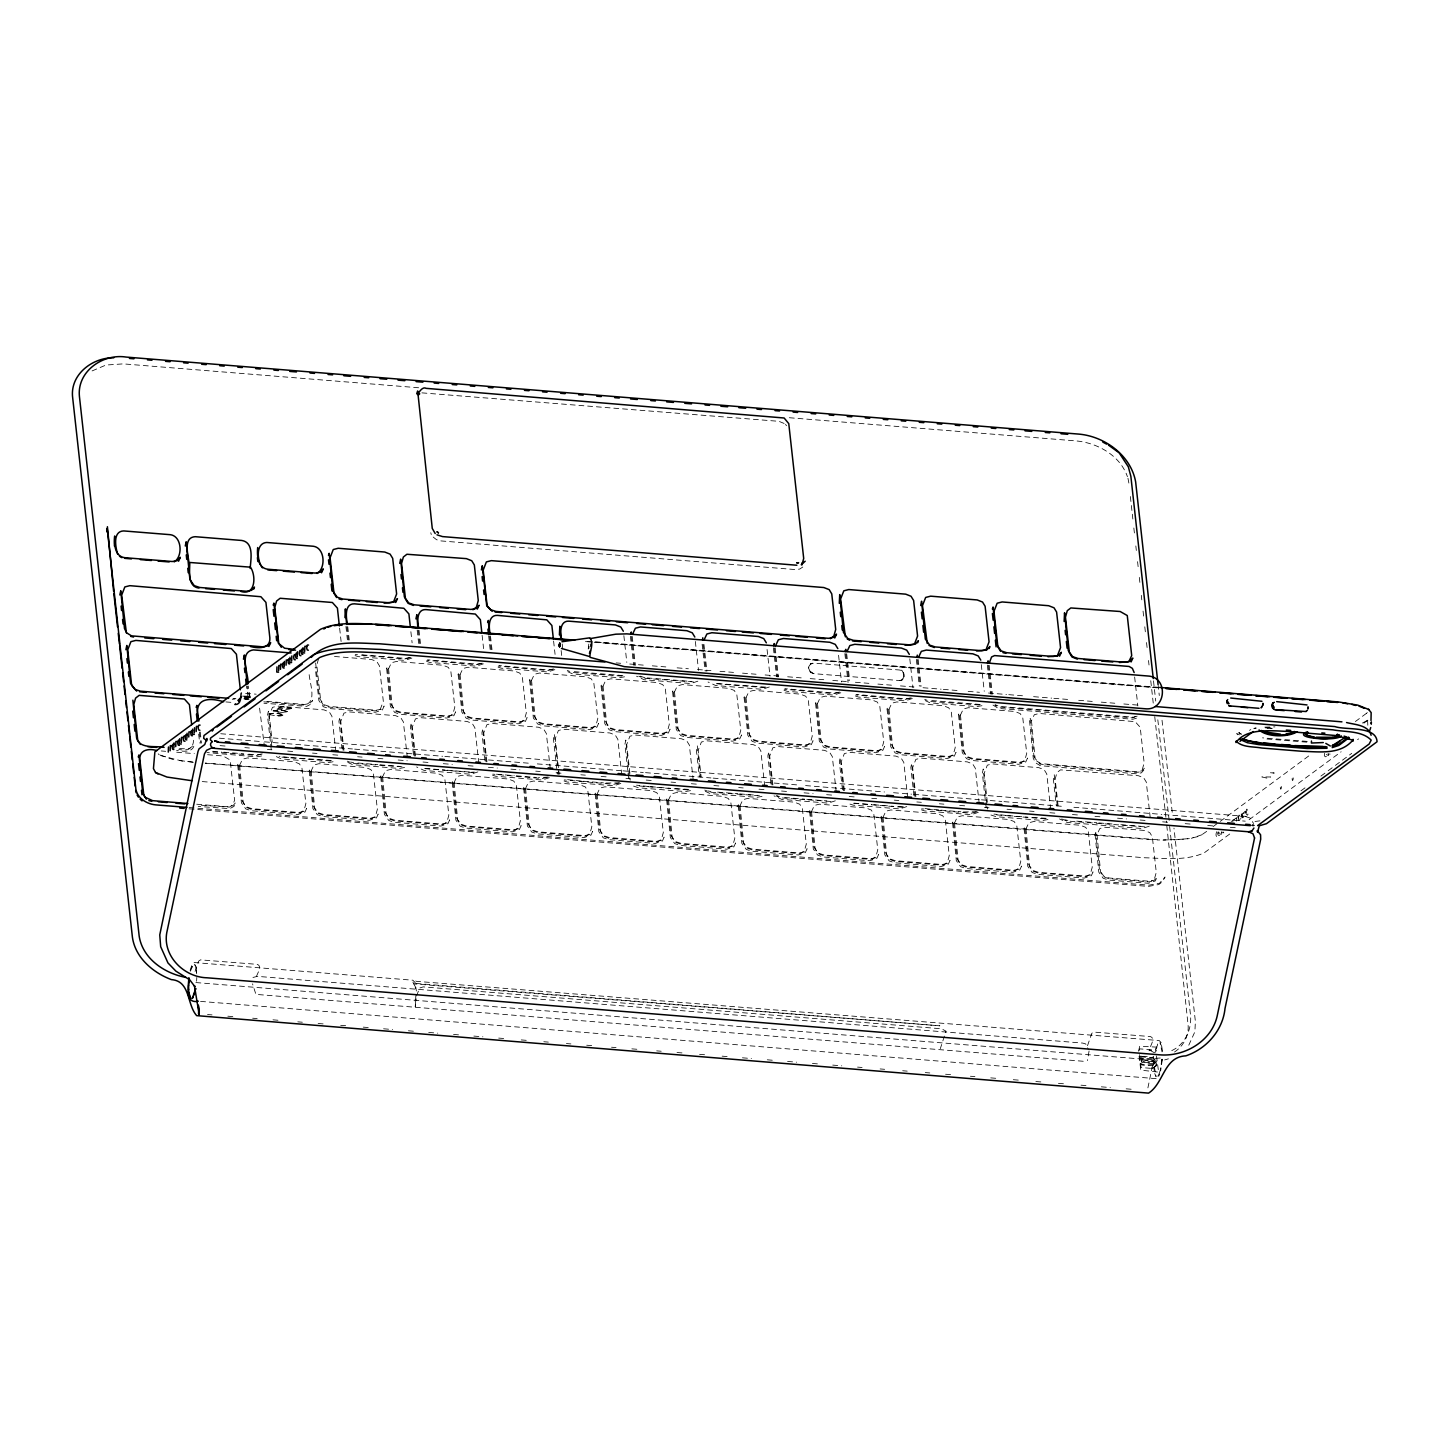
<?xml version="1.0" encoding="UTF-8"?>
<svg xmlns="http://www.w3.org/2000/svg" width="1450" height="1450" viewBox="0 0 1450 1450"><rect width="100%" height="100%" fill="white"/><g stroke="black" fill="none" stroke-linecap="round" stroke-linejoin="round"><path stroke-width="0.75" stroke-dasharray="5 3.75" d="M1138.558 1051.196L1139.718 1046.193L1157.426 1047.172L1156.284 1051.069M268.685 714.143L275.572 712.874L283.765 714.741L275.572 713.164L268.848 713.998M273.053 710.989L279.886 709.684L288.079 711.569L279.886 709.974L273.162 710.808M287.39 711.551L281.119 712.711L273.669 710.971L281.137 712.403L287.245 711.66M291.722 708.361L284.2 706.494L277.294 708.071L281.916 706.821L290.616 707.528M1270.436 772.741L1274.224 773.049L1270.472 772.56M196.62 981.215L196.801 977.445M415.842 995.461L415.244 1006.898L416.222 998.923M1154.037 1063.793L1154.472 1056.234M588.211 649.038L588.954 642.694M588.918 648.531L589.099 646.301M1089.077 1050.996L1087.391 1060.602M810.314 672.166L808.502 667.888L810.623 663.919L808.701 666.764L808.882 670.299L813.468 673.634L898.819 680.485C905.579 681.21 905.724 670.099 899.145 669.972L813.867 663.139L810.55 663.973L813.921 663.103M899.942 680.412C904.8 682.551 904.438 668.776 900.341 670.208M1161.903 1059.261L1160.308 1069.973M1162.356 1059.243L1160.634 1070.843M1161.994 1059.243L1160.997 1066.656M1217.891 832.01C1216.55 836.433 1221.371 836.831 1219.722 832.173M1236.342 821.153C1238.372 817.383 1233.968 817.021 1234.53 821.008C1236.433 818.906 1232.391 818.688 1232.79 821.026M1324.521 753.329C1323.179 757.752 1328.001 758.132 1326.351 753.474M415.171 999.757L415.624 1006.191M193.394 740.261C193.919 748.744 185.636 751.68 178.64 749.197M904.002 676.878L903.731 673.308M1367.821 725.236L1367.549 719.544M1155.106 1052.537L1156.647 1046.266M1238.336 818.416C1239.569 814.374 1234.784 818.108 1236.415 820.863M1245.786 812.924C1246.71 808.139 1241.689 814.103 1244.354 816.259M190.113 970.376L192.016 964.866L194.336 962.546L412.869 980.218L415.026 982.411L416.386 991.002M190.439 971.246L193.104 964.83L191.164 968.491M1155.704 1049.293L1158.496 1042.713L1157.444 1044.217M1160.417 1069.864L1158.677 1074.903M195.079 971.428L198.614 961.151L200.481 959.864L257.339 964.359C263.139 966.443 255.852 975.197 255.925 978.623M318.583 658.644L316.771 665.151L320.704 700.749L323.296 704.972L328.642 707.074L375.188 710.844L380.154 709.576L383.326 701.365L379.392 665.786L376.801 661.544L371.454 659.46L331.561 656.234M1087.518 1045.704L1091.777 1033.361L1093.626 1032.074L1150.484 1036.569C1156.284 1038.653 1148.998 1047.408 1149.071 1050.851M1139.156 1050.416L1139.682 1048.857L1151.427 1049.818L1154.689 1052.428M1141.041 1055.981L1141.005 1058.192L1153.982 1059.896L1152.967 1061.781L1141.041 1060.747L1141.766 1058.391L1140.643 1059.207L1154.128 1061.219L1153.113 1063.086L1141.44 1062.143L1141.204 1060.041M1153.548 1060.113C1157.734 1057.775 1139.791 1053.896 1141.059 1058.717M1141.766 1062.56L1141.73 1064.789L1153.402 1065.732L1154.418 1063.847L1142.219 1062.342M1140.606 1056.796L1152.533 1057.811L1153.529 1055.944M1153.113 1058.917L1153.656 1056.996M1156.303 1064.808L1155.433 1056.905M416.621 995.86L419.539 988.048L423.255 986.888L941.576 1028.793L946.016 1031.186L940.325 1048.622M282.913 715.14L282.061 715.484C279.433 717.696 263.918 712.766 272.564 715.539M1158.731 1076.335L1159.728 1073.979M811.184 672.909L810.296 672.166L813.486 673.561M1216.604 831.72C1214.321 837.973 1219.124 838.354 1218.435 831.883M1231.195 821.316L1233.334 820.881M1158.55 1075.048L1157.771 1076.226M1188.783 1045.196L1194.891 1031.766L1195.38 1021.416L1173.974 828.131M1367.296 712.53L1366.281 713.581M1155.541 1066.366L1156.031 1065.587L1152.967 1067.943M802.811 567.004L799.748 569.053L795.416 569.578L441.036 540.923L436.504 539.69L432.263 536.301M1153.493 1064.372C1158.296 1053.117 1121.412 1067.943 1153.257 1064.409L1154.418 1063.847L1153.257 1064.409M902.897 678.89L901.066 680.177M1135.676 716.463L1132.686 717.841L998.162 706.966L994.917 705.081M411.891 658.064L404.858 660.403L358.295 656.651L352.767 654.82M483.376 663.846L476.343 666.184L429.78 662.414L424.252 660.602M554.861 669.628L547.828 671.966L501.265 668.196L495.737 666.384M477.866 771.908L470.833 774.246L424.27 770.476L416.603 766.941M549.351 777.671L542.318 780.028L495.755 776.257L490.227 774.445M697.831 681.192L690.816 683.53L644.235 679.76L636.568 676.226M620.836 783.453L613.821 785.791L567.24 782.039L561.712 780.209M769.316 686.974L762.301 689.312L715.738 685.542L708.053 682.007M840.801 692.756L833.786 695.094L787.223 691.324L781.695 689.511M912.304 698.519L905.271 700.876L858.708 697.106L853.18 695.293M835.309 800.799L828.276 803.137L781.713 799.367L774.028 795.851M906.794 806.581L899.761 808.919L853.198 805.149L847.67 803.336M978.279 812.362L971.246 814.701L924.683 810.931L919.155 809.118M1149.252 826.192L1142.238 828.53L1067.182 822.458L1059.497 818.924M1174.5 1052.029C1183.581 1046.084 1189.381 1035.173 1188.003 1024.244L1166.67 824.47M1156.266 1061.454L1152.098 1066.239L1152.659 1064.898L1147.439 1090.092M810.604 664.028L811.547 663.429M1206.654 831.394L1200.038 835.979M1213.161 826.572L1218.652 822.44M1220.229 821.371L1310.963 754.308M1355.369 721.538L1366.462 713.346M1362.42 723.043L1369.018 719.472M1363.87 723.169L1368.818 719.526M1229.709 834.022L1204.189 852.854C1185.756 861.064 1164.368 858.291 1144.721 857.766L201.749 781.532M1249.121 819.703L1341.141 751.771M1357.599 739.627L1358.614 738.884M1300.958 790.812L1306.396 786.806M1320.914 776.094L1326.351 772.071M1328.164 770.729L1333.601 766.706M1335.414 765.382L1351.744 753.329M252.953 977.463L257.357 976.357L1082.787 1043.094L1085.76 1043.982L1088.37 1049.456M92.075 370.928L105.995 365.038L123.268 363.877L419.032 387.803M1171.763 1050.598C1184.904 1044.634 1191.719 1029.645 1190.577 1015.725L1169.425 824.669M1249.501 730.329L1250.806 729.586M1201.959 834.747L1191.411 838.317M1137.162 716.155L1133.556 717.224L999.014 706.349L995.189 704.664M1136.456 718.185L1132.849 719.272L998.325 708.397L992.96 705.044M1142.056 1061.019L1141.349 1061.364M409.661 657.702L404.695 658.971L355.25 654.53M261.181 754.199L256.215 755.468L211.881 751.879M481.146 663.484L476.18 664.752L426.735 660.312M552.631 669.266L547.665 670.534L498.238 666.094M547.121 777.327L542.155 778.577L492.728 774.137M618.624 783.109L613.64 784.359L564.213 779.919M838.589 692.393L833.623 693.662L784.178 689.203M910.074 698.175L905.108 699.426L855.663 694.985M976.049 812L971.083 813.269L921.656 808.828M291.559 708.47C255.381 707.654 292.066 711.624 291.849 707.636M1254.123 728.408L1255.464 727.9M1253.942 728.679L1255.283 728.172M811.583 663.484L812.671 663.194M410.785 657.412L405.565 658.373L359.002 654.603M482.27 663.194L477.05 664.154L427.569 659.786M262.305 753.909L257.085 754.852L245.993 753.964M261.598 755.957L256.378 756.9L206.897 752.532M553.755 668.976L548.535 669.936L499.054 665.568M333.083 761.739L327.863 762.682L281.3 758.912L273.615 755.377M624.551 676.806L619.313 677.748L572.75 673.978L565.083 670.462M404.568 767.503L399.348 768.464L352.785 764.694L345.118 761.159M548.245 777.037L538.584 777.617M839.713 692.103L834.493 693.046L785.012 688.678M619.748 782.819L605.647 783.036M911.198 697.885L905.978 698.827L856.497 694.459M690.526 790.631L685.306 791.573L638.743 787.821L633.197 785.991M981.976 705.697L976.756 706.639L930.193 702.888L922.526 699.353M762.011 796.412L756.791 797.355L710.228 793.603L702.543 790.069M977.173 811.71L963.09 811.946M1047.969 819.54L1042.731 820.482L996.168 816.713L990.64 814.9M1164.64 1059.932L1168.41 1058.826M1197.881 836.614L1187.532 838.897M1259.959 820.845L1253.869 821.606M1254.196 728.498L1256.407 728.063M282.079 715.194L274.612 715.484M421.914 392.859L778.994 421.334L784.921 423.799M1160.254 1058.011L1143.18 1059.152L192.705 982.303M1265.379 727.882L1273.336 727.374M1267.064 728.589L1272.085 728.19M1187.659 838.68L1173.612 839.985M232.218 699.281L234.991 699.045M621.941 676.099L572.605 672.546L567.258 670.444M693.426 681.881L644.09 678.328L638.743 676.226M764.911 687.644L712.693 683.421M979.384 704.99L930.048 701.456L924.701 699.353M330.491 761.033L278.255 756.809M401.976 766.796L352.64 763.262L347.293 761.159M473.461 772.578L421.243 768.355M687.916 789.924L635.698 785.701M759.401 795.706L710.065 792.171L704.736 790.069M830.904 801.487L781.568 797.935M902.389 807.269L850.153 803.046M1045.359 818.833L993.141 814.61M1144.848 826.862L1067.019 821.026L1061.672 818.924M242.531 696.127L250.179 696.163M1183.345 839.151L1162.973 840.112M1264.799 727.139L1274.985 726.885M1270.273 728.571L1272.067 728.498M622.866 675.573L570.539 671.35M233.069 698.664L235.915 698.537M765.836 687.137L716.427 683.512M980.291 704.482L927.982 700.241M331.397 760.507L290.87 757.589M471.54 772.197L474.386 772.071M688.841 789.398L672.691 788.456M903.296 806.744L896.028 806.526M1046.284 818.308L1030.134 817.365M1168.446 839.876L1157.408 839.985M1157.426 839.768L205.229 763.044M1307.284 741.403L1262.515 737.851M1306.812 742.164L1265.904 738.92M1151.735 839.731L205.266 763.262M789.308 417.727L1076.045 440.909C1097.541 442.848 1120.089 455.445 1127.429 476.688M595.08 641.77L1157.481 687.246M587.685 641.553L1159.112 687.753M585.456 641.589L1159.148 687.989M616.196 662.922L620.709 663.284M629.717 664.009L643.256 665.115M652.283 665.84L665.822 666.928M677.114 667.852L688.388 668.758M697.414 669.483L710.953 670.589M719.979 671.314L733.519 672.401M742.545 673.144L756.066 674.232M765.092 674.957L778.632 676.062M787.658 676.787L801.197 677.875M810.224 678.618L823.763 679.706M832.789 680.431L846.329 681.536M855.355 682.261L868.894 683.349M877.903 684.092L891.442 685.179M900.468 685.904L914.007 687.01M923.034 687.735L941.086 689.185M943.334 689.366L959.139 690.653M968.165 691.378L979.439 692.303M988.465 693.028L1006.518 694.478M1008.765 694.659L1024.57 695.946M1033.596 696.671L1051.649 698.139M1053.896 698.32L1069.683 699.589M1078.709 700.314L1092.249 701.419M1101.275 702.144L1114.814 703.232M1123.841 703.975L1137.38 705.062M647.171 677.911L691.505 681.482M1328.635 754.054L1330.158 754.091M245.63 693.336L256.197 694.188M244.434 696.326L250.27 696.798M244.035 696.634L249.871 697.106M245.576 697.088L249.472 697.396M245.177 697.377L251.013 697.849M244.76 697.668L248.657 697.994M244.361 697.976L248.258 698.284M243.962 698.266L247.859 698.592M245.104 699.027L249.001 699.335M244.089 699.045L247.986 699.371M266.873 701.401L304.572 704.446L309.792 703.504L312.674 700.241L310.88 704.156L306.693 706.349L263.954 703.268M263.791 701.836L303.702 705.062C319.091 703.051 307.944 679.959 309.14 671.114M225.892 701.927L232.544 702.471M220.726 733.736L1246.166 816.404C1245.858 797.518 1250.607 822.549 1245.695 812.761M219.403 738.195L262.233 741.657M264.498 741.838L284.78 743.487M287.046 743.669L352.423 748.961M354.67 749.143L442.612 756.248M444.86 756.429L528.289 763.171M537.298 763.896L553.084 765.183M555.332 765.364L620.727 770.657M622.974 770.838L643.274 772.469M645.522 772.651L710.917 777.943M713.164 778.124L796.594 784.867M805.602 785.592L884.518 791.972M893.526 792.715L911.579 794.165M913.826 794.346L979.203 799.639M981.469 799.82L1001.751 801.451M1004.016 801.632L1064.88 806.562M1073.906 807.287L1161.831 814.393M1164.096 814.592L1245.26 821.153M220.056 745.626L226.816 746.17M244.851 747.62L249.364 748.001M267.398 749.451L271.911 749.813M287.698 751.1L294.459 751.644M312.511 753.094L317.006 753.456M332.793 754.743L339.572 755.287M357.606 756.737L362.119 757.118M377.906 758.386L384.667 758.93M398.188 760.018L407.214 760.761M423.001 762.029L429.762 762.573M443.283 763.679L452.309 764.404M468.096 765.673L474.857 766.216M488.396 767.322L497.404 768.047M510.944 769.134L519.952 769.877M535.739 771.146L540.252 771.509M556.039 772.796L562.799 773.339M580.852 774.789L585.347 775.152M601.134 776.439L607.894 776.982M625.947 778.433L630.46 778.813M646.229 780.082L653.007 780.626M671.042 782.094L675.555 782.456M691.342 783.725L698.103 784.269M713.889 785.556L720.65 786.099M738.684 787.549L743.197 787.93M758.984 789.199L765.745 789.743M781.532 791.029L788.293 791.573M804.079 792.842L813.106 793.567M826.627 794.673L833.406 795.216M849.174 796.485L855.953 797.047M871.74 798.316L878.501 798.859M894.287 800.146L898.783 800.509M916.835 801.959L921.348 802.321M939.382 803.789L943.896 804.152M959.683 805.421L966.443 805.964M984.477 807.433L988.991 807.795M1007.025 809.245L1011.538 809.626M1029.572 811.076L1034.086 811.438M1049.872 812.725L1056.633 813.269M1072.42 814.537L1079.181 815.081M1094.967 816.368L1101.728 816.912M1117.515 818.181L1126.541 818.924M1140.062 820.011L1146.841 820.555M1162.628 821.842L1169.389 822.386L1157.481 716.789M1185.176 823.654L1191.936 824.198M1207.723 825.485L1214.484 826.029M1230.271 827.298L1237.031 827.859M179.51 748.581L188.953 748.979L194.209 744.919C192.759 753.184 182.464 751.227 176.61 750.447M212.733 751.281L221.596 751.988M223.808 752.169L243.781 753.783M288.659 757.408L279.089 756.284M357.914 763.008L377.87 764.621M380.099 764.803L400.055 766.416M424.977 768.428L444.933 770.041M447.144 770.222L469.329 772.016M496.462 774.209L514.206 775.641M516.418 775.822L536.373 777.436M581.251 781.079L565.029 779.393M583.48 781.242L603.436 782.855M648.313 786.498L636.514 785.175M650.524 786.679L670.48 788.293M717.587 792.099L737.543 793.712M739.754 793.893L757.498 795.325M784.631 797.518L804.587 799.131M806.798 799.312L826.754 800.926M853.905 803.119L871.631 804.551M873.861 804.732L893.816 806.345M938.694 809.97L922.472 808.303M940.905 810.151L960.861 811.764M1005.738 815.389L993.957 814.084M1007.967 815.571L1027.923 817.184M1076.697 821.135L1096.581 822.73M1098.792 822.911L1112.023 823.981M1120.868 824.706L1140.733 826.301M161.24 750.955L165.644 751.317M176.683 752.206L194.354 753.638M207.586 754.707L223.046 755.957L230.151 759.999L234.592 800.056L233.106 804.369L229.553 807.106L198.07 805.022M196.729 804.224L227.632 806.726L232.852 805.783L235.734 802.521L233.958 806.418L229.771 808.629L198.233 806.454M189.153 807.559L1148.962 885.171L1159.474 883.268L1165.039 877.033L1162.338 881.781L1158.786 884.536L1148.418 886.403L188.627 808.792M1149.542 1050.036L1155.215 1053.262M1149.56 1050.235L1151.227 1050.362M1156.031 1063.811L1156.375 1065.714L1152.786 1068.487L1141.059 1067.544L1139.392 1052.555M258.426 994.573L1084.437 1061.364M1153.149 1068.215L1151.318 1068.07M200.553 1001.388L1156.393 1078.673M207.531 1014.547L212.044 1014.909M227.831 1016.196L234.61 1016.74M252.663 1018.208L257.176 1018.571M272.981 1019.839L279.759 1020.383M297.812 1021.851L302.325 1022.214M318.13 1023.501L324.891 1024.044M340.696 1025.313L347.456 1025.857M363.261 1027.144L370.04 1027.688M383.579 1028.793L392.606 1029.518M408.411 1030.787L415.171 1031.349M428.711 1032.436L437.755 1033.161M453.542 1034.448L460.321 1034.992M473.86 1036.079L482.886 1036.822M498.691 1038.091L505.452 1038.635M521.257 1039.922L528.036 1040.466M543.822 1041.734L548.336 1042.115M566.406 1043.565L570.919 1043.928M586.706 1045.214L593.485 1045.758M611.537 1047.226L616.051 1047.589M631.856 1048.857L638.634 1049.401M656.687 1050.869L661.2 1051.232M677.005 1052.519L683.766 1053.062M699.571 1054.331L706.331 1054.875M722.136 1056.162L728.915 1056.706M742.454 1057.811L751.481 1058.536M767.286 1059.805L774.046 1060.367M787.586 1061.454L796.63 1062.179M812.417 1063.466L819.196 1064.01M832.735 1065.098L841.761 1065.841M857.566 1067.109L862.079 1067.472M880.132 1068.94L884.645 1069.303M902.697 1070.753L907.211 1071.133M925.281 1072.583L929.794 1072.946M945.581 1074.232L952.36 1074.776M970.412 1076.244L974.926 1076.607M990.731 1077.876L997.509 1078.419M1013.296 1079.706L1020.075 1080.25M1035.88 1081.537L1042.641 1082.081M1058.446 1083.349L1065.206 1083.893M1081.011 1085.18L1087.79 1085.724M1101.329 1086.829L1110.356 1087.554M1126.161 1088.823L1132.921 1089.385M187.63 761.558L193.303 762.084M193.339 762.301L177.625 760.217M182.501 761.159L160.805 755.649M1245.804 816.622L1250.208 818.108L1253.598 823.564M644.942 677.73L639.414 675.899M1064.952 819.812L1067.871 820.41M708.017 790.957L710.917 791.555M350.574 762.048L353.492 762.646M173.384 759.655L159.101 754.616M1239.877 733.41L1241.454 734.099M1239.514 734.86L1236.596 733.374L1238.771 736.509M776.874 795.524L779.502 796.739M776.221 795.851L778.668 797.264M159.282 754.87L158.195 753.819M1240.094 733.555L1239.406 732.866L1239.949 733.646M785.537 424.397L786.534 425.738M250.324 697.16L248.095 692.792L247.352 686.104M195.514 965.809L194.681 964.504L196.113 967.766M255.581 993.341L252.536 983.843M259.586 708.126L264.353 746.007M250.034 697.251L248.24 686.067M431.266 534.579L430.777 532.73M986.979 806.78L987.686 809.082M629.536 777.871L630.243 780.173M558.757 774.391L554.317 734.262L553.411 738.539L557.344 774.137M248.113 697.124L246.409 685.923M1161.486 1045.939L1160.054 1042.713L1162.048 1051.884M1154.726 1073.58L1156.067 1076.716L1153.928 1063.774M1326.279 754.544L1328.581 755.577L1328.073 753.456M1223.347 832.01L1223.836 832.898L1221.534 831.865M1127.955 478.246L1128.879 483.067M196.004 967.639L196.783 973.838M1158.043 684.291L1159.293 695.529M1162.03 720.251L1172.488 814.646M1153.493 680.811L1155.741 701.057M1130.366 496.552L1131.109 503.277M1131.363 505.524L1132.849 519.009M1133.846 527.999L1134.589 534.724M1135.839 545.961L1136.329 550.456M1137.579 561.676L1138.322 568.418M1139.319 577.408L1140.062 584.151M1141.313 595.37L1141.803 599.865M1143.053 611.103L1143.796 617.827M1144.793 626.817L1145.536 633.559M1146.533 642.549L1147.276 649.274M1148.527 660.511L1149.016 665.006M1150.756 680.721L1153.239 703.178M1154.744 716.662L1166.434 822.222M1134.643 677.005L1137.851 705.933M1150.213 817.619L1146.279 782.039L1143.688 777.816L1138.341 775.714L1060.512 769.859L1056.959 772.596L1055.147 779.103L1058.101 805.801M1156.502 1055.963L1158.622 1072.148L1140.787 1070.118L1139.084 1056.307M1057.231 805.838L1054.241 774.681L1053.334 778.958L1056.289 805.656M1050.724 809.571L1046.773 773.992L1044.199 769.769L1038.852 767.666L992.308 763.896L987.323 765.165L984.151 773.376L987.595 804.514M989.172 665.278L992.38 694.188M988.302 665.314L991.492 694.242M987.341 665.115L990.549 694.043M981.287 664.607L984.242 691.306M986.725 804.551L983.245 768.953L982.339 773.213L986.272 808.81M979.239 803.808L975.288 768.21L972.696 763.987L967.368 761.884L920.804 758.114L915.838 759.383L912.666 767.594L915.874 796.503M918.176 659.533L921.131 686.231M917.306 659.569L920.261 686.267M916.346 659.388L919.3 686.086M909.803 658.826L913.011 687.735M914.986 796.539L911.76 763.171L910.836 767.431L914.044 796.358M907.736 798.026L903.803 762.428L901.211 758.205L895.882 756.103L849.319 752.332L844.353 753.601L841.181 761.812L844.371 790.721M846.691 653.751L849.646 680.449M845.803 653.787L848.776 680.485M844.861 653.606L848.069 682.533M838.571 655.273L841.526 681.971M843.501 790.757L840.275 757.389L839.351 761.649L842.559 790.576M836.251 792.244L832.318 756.646L829.726 752.423L824.379 750.321L777.834 746.551L772.868 747.819L769.696 756.03L772.886 784.939M775.206 647.969L778.396 676.896M774.318 648.005L777.526 676.933M773.376 647.824L776.584 676.751M767.068 649.491L770.022 676.189M772.016 784.976L768.79 751.607L767.866 755.867L771.074 784.794M764.766 786.462L760.833 750.864L758.241 746.641L752.894 744.539L706.349 740.787L701.383 742.037L698.193 750.248L701.166 776.946M703.957 644.416L706.911 671.114M703.087 644.452L706.041 671.151M702.126 644.271L705.099 670.969M695.347 641.48L698.537 670.408M700.278 776.982L697.305 745.826L696.381 750.085L699.335 776.801M693.281 780.68L689.348 745.082L686.756 740.859L681.409 738.757L634.864 735.005L629.898 736.256L626.708 744.466L630.17 775.605M632.218 636.423L635.426 665.332M631.348 636.441L634.556 665.369M630.406 636.26L633.596 665.188M623.862 635.698L626.817 662.396M629.282 775.641L625.802 740.044L624.896 744.321L627.85 771.019M628.086 773.231L628.829 779.919M621.796 774.898L617.845 739.319L615.271 735.077L609.924 732.975L563.379 729.223L558.395 730.492L555.223 738.684L559.174 774.282M562.219 643.981L562.944 650.651M561.132 650.506L561.875 657.176M553.592 641.045L555.078 654.385M550.311 769.116L546.36 733.537L543.786 729.296L538.439 727.211L491.894 723.441L486.91 724.71L483.738 732.903L486.946 761.83M490.481 635.97L492.202 651.539M489.611 636.006L491.332 651.594M488.65 635.825L490.372 651.394M482.107 635.263L483.593 648.621M486.076 761.866L482.832 728.48L481.926 732.757L485.116 761.685M478.826 763.334L474.875 727.755L472.283 723.514L466.954 721.429L420.391 717.659L415.425 718.928L412.253 727.121L415.461 756.048M418.996 630.188L420.464 643.546M418.126 630.224L419.594 643.582M417.165 630.043L418.651 643.401M410.876 631.711L412.108 642.839M414.573 756.084L411.347 722.716L410.423 726.976L413.631 755.903M407.323 757.553L403.39 721.973L400.798 717.75L395.469 715.647L348.906 711.877L343.94 713.146L340.768 721.339L343.958 750.266M347.746 626.636L349.233 639.994M346.876 626.672L348.362 640.03M345.934 626.491L347.402 639.849M339.626 628.158L341.112 641.498M343.088 750.303L339.862 716.934L338.938 721.194L341.892 747.892M335.838 751.771L331.905 716.191L329.313 711.968L323.966 709.866L277.421 706.096L272.455 707.364L269.283 715.557L272.237 742.255M315.647 662.958L319.58 698.556L323.948 704.646L329.494 706.458L376.058 710.228L381.278 709.286L384.159 706.023L382.383 709.938L375.351 712.276L328.788 708.506L323.259 706.694L318.891 700.604L315.194 667.236M271.857 746.75L268.377 711.153L267.452 715.412L270.407 742.11M270.661 744.339L271.404 751.009M200.245 732.033L201.477 743.143M199.375 732.069L200.608 743.197M198.668 734.099L199.665 743.016M1162.519 1051.25L1161.142 1042.568L1159.148 1040.556L416.476 981.342C411.782 978.369 411.728 984.931 416.458 984.079L939.854 1025.821L413.214 983.227L415.208 986.435L415.824 992.09M1153.946 1067.381L1154.182 1070.716M196.457 970.412L196.692 973.784M1238.246 818.253C1240.167 826.971 1241.544 806.508 1241.943 817.039C1241.436 824.996 1238.608 806.182 1238.246 821.008M1221.444 832.155C1223.202 835.218 1218.816 834.856 1219.631 832.01M1262.007 776.928L1267.028 778.161L1270.653 776.982L1262.007 776.928M237.709 765.02L241.425 802.847L245.811 808.919L251.339 810.731L297.903 814.501L304.917 812.163L306.693 808.266L303.829 811.511L298.609 812.471L252.028 808.701L246.5 806.889L242.132 800.799L238.398 762.972L237.709 765.02M309.194 770.802L312.91 808.611L317.296 814.701L322.824 816.513L369.388 820.283L376.402 817.945L378.196 814.048L375.314 817.293L370.094 818.253L323.531 814.483L317.985 812.671L313.617 806.581L309.901 768.754L309.194 770.802M386.642 668.559L390.376 706.386L394.744 712.476L400.272 714.288L446.836 718.058L453.868 715.702L455.644 711.805L452.763 715.067L447.542 716.01L400.979 712.24L395.451 710.428L391.065 704.338L387.349 666.511L386.642 668.559M380.679 776.566L384.413 814.393L388.781 820.482L394.309 822.295L440.873 826.065L447.905 823.727L449.681 819.83L446.799 823.074L441.579 824.017L395.016 820.265L389.488 818.434L385.102 812.362L381.386 774.536L380.679 776.566M458.127 674.341L461.861 712.168L466.229 718.239L471.757 720.07L518.321 723.822L525.353 721.484L527.129 717.587L524.248 720.849L519.028 721.792L472.464 718.022L466.936 716.209L462.568 710.119L458.834 672.293L458.127 674.341M452.164 782.347L455.898 820.174L460.266 826.264L465.794 828.077L512.357 831.847L519.39 829.509L521.166 825.612L518.284 828.856L513.064 829.799L466.501 826.047L460.973 824.216L456.605 818.144L452.871 780.317L452.164 782.347M529.612 680.123L533.346 717.949L537.714 724.021L543.243 725.852L589.806 729.604L596.838 727.266L598.614 723.369L595.732 726.613L590.513 727.574L543.949 723.804L538.421 721.991L534.053 715.901L530.319 678.074L529.612 680.123M523.649 788.129L527.383 825.956L531.751 832.046L537.279 833.859L583.842 837.629L590.875 835.291L592.651 831.376L589.769 834.638L584.549 835.581L537.986 831.829L532.458 829.998L528.09 823.926L524.356 786.099L523.649 788.129M601.097 685.904L604.831 723.731L609.199 729.803L614.728 731.634L661.309 735.386L668.323 733.048L670.099 729.151L667.236 732.395L661.998 733.356L615.434 729.586L609.906 727.773L605.538 721.683L601.804 683.856L601.097 685.904M595.134 793.911L598.868 831.738L603.236 837.828L608.764 839.641L655.327 843.411L662.36 841.072L664.136 837.158L661.254 840.42L656.034 841.362L609.471 837.592L603.943 835.78L599.575 829.708L595.841 791.881L595.134 793.911M672.601 691.686L676.316 729.513L680.684 735.585L686.231 737.397L732.794 741.168L739.808 738.829L741.584 734.933L738.721 738.177L733.482 739.138L686.919 735.368L681.391 733.555L677.023 727.465L673.289 689.638L672.601 691.686M666.638 799.693L670.353 837.52L674.721 843.61L680.268 845.423L726.831 849.192L733.845 846.836L735.621 842.939L732.757 846.202L727.519 847.144L680.956 843.374L675.428 841.562L671.06 835.472L667.326 797.663L666.638 799.693M744.086 697.45L747.801 735.277L752.188 741.367L757.716 743.179L804.279 746.949L811.293 744.611L813.088 740.714L810.206 743.959L804.986 744.919L758.404 741.149L752.876 739.337L748.508 733.247L744.774 695.42L744.086 697.45M738.123 805.475L741.838 843.302L746.224 849.374L751.752 851.204L798.316 854.974L805.33 852.618L807.124 848.721L804.243 851.984L799.022 852.926L752.441 849.156L746.913 847.344L742.545 841.254L738.811 803.427L738.123 805.475M815.571 703.232L819.304 741.059L823.673 747.149L829.201 748.961L875.764 752.731L882.796 750.393L884.572 746.496L881.691 749.741L876.471 750.683L829.908 746.931L824.361 745.101L819.993 739.029L816.278 701.202L815.571 703.232M809.607 811.257L813.323 849.084L817.709 855.156L823.237 856.986L869.801 860.738L876.833 858.4L878.609 854.503L875.728 857.766L870.507 858.708L823.944 854.938L818.398 853.126L814.03 847.036L810.314 809.209L809.607 811.257M887.056 709.014L890.789 746.841L895.158 752.931L900.686 754.743L947.249 758.513L954.281 756.175L956.058 752.26L953.176 755.522L947.956 756.465L901.393 752.713L895.864 750.882L891.478 744.811L887.763 706.984L887.056 709.014M881.092 817.039L884.826 854.866L889.194 860.938L894.722 862.768L941.286 866.52L948.318 864.182L950.094 860.285L947.213 863.529L941.993 864.49L895.429 860.72L889.901 858.908L885.515 852.817L881.799 814.991L881.092 817.039M958.541 714.796L962.274 752.623L966.643 758.713L972.171 760.525L1018.734 764.295L1025.766 761.957L1027.543 758.042L1024.661 761.304L1019.441 762.247L972.877 758.495L967.349 756.664L962.981 750.592L959.248 712.766L958.541 714.796M952.577 822.821L956.311 860.647L960.679 866.719L966.208 868.55L1012.771 872.302L1019.803 869.964L1021.579 866.067L1018.697 869.311L1013.477 870.272L966.914 866.502L961.386 864.689L957.018 858.599L953.284 820.772L952.577 822.821M1029.536 720.541L1033.27 758.368L1035.499 762.736L1040.248 765.673L1136.184 773.793L1141.404 772.832L1144.268 769.588L1144.974 767.539L1142.111 770.802L1136.872 771.744L1040.955 763.624L1036.206 760.706L1033.977 756.32L1030.243 718.493L1029.536 720.541M1024.062 828.603L1027.796 866.411L1032.164 872.501L1037.692 874.314L1084.256 878.084L1091.288 875.746L1093.064 871.849L1090.183 875.093L1084.963 876.054L1038.399 872.284L1032.871 870.471L1028.503 864.381L1024.769 826.554L1024.062 828.603M1095.058 834.33L1098.792 872.157L1103.16 878.247L1108.688 880.059L1148.291 883.268L1155.324 880.929L1157.1 877.014L1154.218 880.277L1148.998 881.219L1109.395 878.029L1103.867 876.199L1099.499 870.127L1095.765 832.3L1095.058 834.33M1242.106 814.157C1242.287 824.615 1246.601 808.357 1242.106 814.157M1280.296 787.187C1280.477 793.041 1282.779 783.906 1280.296 787.187M1292.131 778.451C1292.222 784.305 1294.632 775.206 1292.131 778.451M239.631 765.201L243.256 802.974L245.847 807.215L251.176 809.299L297.739 813.069L300.513 812.852L304.065 810.115L305.877 803.608L301.944 768.011L299.353 763.787L294.006 761.685L247.461 757.933L242.494 759.184L239.631 765.201M311.134 770.983L314.741 808.756L317.333 812.997L322.661 815.081L369.224 818.851L372.016 818.634L375.55 815.897L377.362 809.39L373.429 773.793L370.837 769.569L365.491 767.467L318.946 763.697L313.979 764.966L311.134 770.983M388.582 668.758L392.189 706.531L394.781 710.754L400.127 712.856L446.673 716.608L449.464 716.391L452.998 713.654L454.811 707.147L450.877 671.567L448.286 667.326L442.957 665.242L396.394 661.472L391.428 662.741L388.582 668.758M382.619 776.765L386.226 814.537L388.817 818.761L394.164 820.863L440.709 824.633L443.501 824.416L447.035 821.661L448.847 815.172L444.914 779.574L442.322 775.351L436.976 773.249L390.431 769.479L385.464 770.748L382.619 776.765M460.067 674.54L463.674 712.312L466.266 716.536L471.612 718.638L518.158 722.39L520.949 722.173L524.483 719.436L526.314 712.929L522.362 677.349L519.771 673.108L514.442 671.006L467.879 667.254L462.913 668.522L460.067 674.54M454.104 782.547L457.711 820.319L460.303 824.543L465.649 826.645L512.194 830.415L514.986 830.197L518.52 827.442L520.332 820.936L516.399 785.356L513.808 781.133L508.479 779.031L461.916 775.261L456.949 776.529L454.104 782.547M531.552 680.304L535.159 718.094L537.751 722.317L543.097 724.42L589.643 728.172L592.434 727.954L595.986 725.217L597.799 718.711L593.847 683.113L591.274 678.89L585.927 676.787L539.364 673.036L534.397 674.286L531.552 680.304M525.589 788.329L529.196 826.101L531.787 830.324L537.134 832.427L583.679 836.197L586.471 835.961L590.023 833.224L591.836 826.717L587.884 791.138L585.293 786.915L579.964 784.812L533.401 781.043L528.434 782.311L525.589 788.329M603.037 686.086L606.662 723.858L609.236 728.099L614.582 730.202L661.127 733.954L663.919 733.736L667.471 730.999L669.284 724.493L665.332 688.895L662.759 684.672L657.412 682.569L610.867 678.817L605.882 680.068L603.037 686.086M597.074 794.111L600.699 831.883L603.272 836.106L608.619 838.209L655.164 841.979L657.956 841.743L661.508 839.006L663.321 832.499L659.369 796.92L656.796 792.697L651.449 790.594L604.904 786.824L599.919 788.093L597.074 794.111M674.522 691.868L678.147 729.64L680.721 733.881L686.067 735.966L732.631 739.736L735.404 739.518L738.956 736.781L740.769 730.274L736.836 694.677L734.244 690.454L728.897 688.351L682.352 684.581L677.386 685.85L674.522 691.868M668.559 799.893L672.184 837.665L674.757 841.888L680.104 843.991L726.649 847.761L729.441 847.525L732.993 844.788L734.806 838.281L730.873 802.702L728.281 798.461L722.934 796.376L676.389 792.606L671.423 793.875L668.559 799.893M746.025 697.649L749.632 735.422L752.224 739.663L757.553 741.748L804.116 745.518L806.889 745.3L810.441 742.563L812.254 736.056L808.321 700.459L805.729 696.236L800.382 694.133L753.837 690.363L748.871 691.632L746.025 697.649M740.044 805.674L743.669 843.447L746.261 847.67L751.589 849.772L798.153 853.524L800.926 853.307L804.478 850.57L806.291 844.063L802.357 808.484L799.766 804.243L794.419 802.158L747.874 798.388L742.908 799.657L740.044 805.674M817.51 703.431L821.117 741.204L823.709 745.427L829.056 747.529L875.601 751.299L878.392 751.082L881.926 748.327L883.739 741.838L879.806 706.241L877.214 702.018L871.867 699.915L825.322 696.145L820.356 697.414L817.51 703.431M811.547 811.456L815.154 849.229L817.746 853.452L823.074 855.554L869.638 859.306L872.429 859.089L875.963 856.352L877.776 849.845L873.842 814.266L871.251 810.024L865.904 807.922L819.359 804.17L814.393 805.439L811.547 811.456M888.995 709.213L892.602 746.986L895.194 751.209L900.541 753.311L947.086 757.081L949.877 756.864L953.411 754.109L955.224 747.602L951.291 712.022L948.699 707.799L943.37 705.697L896.807 701.927L891.841 703.196L888.995 709.213M883.032 817.22L886.639 854.993L889.231 859.234L894.577 861.336L941.123 865.088L943.914 864.871L947.448 862.134L949.261 855.627L945.327 820.029L942.736 815.806L937.389 813.704L890.844 809.952L885.877 811.202L883.032 817.22M960.48 714.995L964.087 752.768L966.679 756.991L972.026 759.093L1018.571 762.863L1021.362 762.627L1024.896 759.891L1026.727 753.384L1022.776 717.804L1020.184 713.581L1014.855 711.479L968.292 707.709L963.326 708.978L960.48 714.995M954.517 823.002L958.124 860.774L960.716 865.016L966.062 867.1L1012.607 870.87L1015.399 870.653L1018.933 867.916L1020.764 861.409L1016.812 825.811L1014.221 821.588L1008.892 819.486L962.329 815.734L957.363 816.984L954.517 823.002M1031.476 720.741L1035.101 758.513L1040.139 764.15L1136.003 772.361L1138.794 772.125L1142.346 769.388L1144.159 762.881L1140.207 727.302L1135.169 721.647L1039.306 713.454L1034.321 714.723L1031.476 720.741M1026.002 828.784L1029.609 866.556L1032.201 870.798L1037.548 872.882L1084.092 876.652L1086.884 876.434L1090.436 873.697L1092.249 867.191L1088.298 831.593L1085.724 827.37L1080.377 825.268L1033.814 821.498L1028.848 822.766L1026.002 828.784M1096.997 834.529L1100.622 872.302L1103.196 876.525L1108.543 878.627L1148.128 881.836L1150.919 881.6L1154.454 878.863L1156.284 872.356L1152.333 836.777L1149.741 832.554L1144.412 830.451L1104.827 827.243L1099.843 828.512L1096.997 834.529M1241.2 734.226L1238.717 732.703L1241.2 734.226"/><path stroke-width="1.5" d="M559.338 643.981L559.555 646.772L559.845 643.075L559.482 646.809L559.7 643.075M590.911 646.229L590.893 644.126M988.048 663.085L988.121 660.838L987.432 662.886M107.173 528.253L135.865 788.981C137.351 798.316 146.939 804.097 155.766 804.877L186.923 807.378M238.072 700.35L241.28 697.069M238.434 700.35L238.67 701.293M1261.482 730.438C1265.85 735.603 1291.171 736.781 1294.27 731.398M1297.387 731.652C1288.18 737.561 1266.992 737.271 1259.053 729.93M1338.676 735.114C1330.321 740.298 1313.501 739.5 1305.326 733.99M1311.471 741.022L1311.398 743.034L1323.288 742.545M1370.993 720.559L1371.156 712.603L1368.51 709.249M188.663 985.728L189.116 978.243L188.844 981.958M1228.857 705.751L1230.561 706.295L1228.947 705.588M119.843 594.971L120.767 590.712L124.483 628.539L126.712 632.907L131.479 635.843L262.577 646.809L267.815 645.866L270.679 642.604L268.903 646.501M125.896 649.727L126.821 645.449L130.554 683.276L134.922 689.366L140.451 691.179L228.665 698.32M132.874 700.187L136.608 738.014C139.871 749.523 155.585 745.463 164.104 747.348M185.274 546.016L186.18 541.756L189.914 579.583L194.282 585.673L199.81 587.486L246.373 591.256L251.611 590.295L254.475 587.051L253.786 589.081M188.79 977.898C188.754 985.746 184.241 1004.179 198.306 1001.207M243.455 659.224L244.361 654.965L247.116 683.893M257.683 547.538C256.886 555.857 257.737 568.763 268.649 569.306L315.212 573.076L320.45 572.134L323.314 568.871L321.538 572.786M399.729 563.361L400.653 559.102L404.369 596.929L408.755 603.001L414.283 604.831L470.996 609.417L476.216 608.456L479.08 605.212L477.304 609.109M415.933 618.914L416.857 614.655L417.872 628.013M481.364 569.959L482.288 565.699L486.729 605.828L490.372 609.598L495.918 611.429L828.421 638.308L833.641 637.366L836.523 634.103L834.747 638M631.094 634.23L631.312 632.001L630.623 634.031M702.597 639.994L702.797 637.783M774.082 645.776L774.3 643.564L773.593 645.594M845.567 651.558L845.785 649.328L845.078 651.376M920.678 605.484L921.584 601.224L925.317 639.051L929.686 645.123L935.214 646.936L981.777 650.706L986.997 649.763L989.879 646.501L989.172 648.549M917.053 657.339L917.27 655.11M1272.176 704.791C1270.363 709.829 1274.786 699.571 1272.321 703.921M1253.924 828.041L1251.984 830.941L1248.359 831.774M1227.244 700.278L1227.733 699.571M1262.388 705.751L1261.119 707.89L1262.08 706.513M1370.721 727.556L1369.815 730.311M195.623 988.683L194.083 994.954M195.732 988.61L192.252 998.488L193.158 997.147M590.404 650.561L589.425 653.37M1239.949 741.349L1253.217 731.561M1341.196 735.784C1338.676 741.784 1289.304 738.268 1307.61 731.67M1229.709 705.933L1230.579 706.114M107.409 526.713L113.608 591.328M138.239 756.972L138.946 754.924L142.662 792.751L144.891 797.138L152.576 800.654L187.902 803.518M196.185 707.401L196.874 705.371L198.142 720.94M250.161 568.491C250.814 559.374 254.276 542.518 241.788 540.469L195.243 536.699C182.319 537.352 188.681 556.238 189.007 563.543M273.18 605.139L273.887 603.091L278.327 643.22L284.599 648.222L294.169 649.364M328.461 555.35L329.168 553.32L332.884 591.147L337.27 597.219L342.798 599.049L389.361 602.801L394.581 601.859L397.463 598.614L395.687 602.511M416.676 393.838L417.673 390.956L432.263 528.416L435.199 533.528M487.635 622.467L488.342 620.437L489.357 633.795M632.544 634.23L635.39 628.213L640.374 626.944L686.919 630.714L692.266 632.816L694.84 637.039M704.029 640.012L706.893 633.994L711.859 632.726L758.404 636.496L763.751 638.598L766.343 642.821M775.533 645.794L778.378 639.776L783.344 638.507L829.889 642.278L835.236 644.362L837.828 648.603M847.018 651.576L849.863 645.558L854.829 644.289L901.374 648.059L906.721 650.144L909.313 654.385M917.687 642.767L918.394 640.719L915.512 643.981L910.292 644.924L853.343 640.32L847.815 638.507L843.447 632.418L839.713 594.591L839.296 603.309M918.502 657.357L921.348 651.34L926.314 650.071L972.877 653.823L978.206 655.926L980.798 660.167M992.38 609.036L993.069 607.006L996.803 644.815L1001.171 650.905L1006.699 652.717L1053.262 656.487L1058.5 655.545L1061.364 652.283L1059.588 656.179M989.299 663.013L991.583 656.959L994.573 655.581L1129.097 666.456L1132.359 668.341L1134.154 672.564M1272.484 704.011L1273.463 702.652M198.505 1013.822L198.868 1008.747L198.288 1005.086L199.194 1014.619L194.409 985.674L194.862 986.616L189.751 979.838L175.939 971.174L167.964 962.945L160.678 946.687L159.754 934.924L197.961 751.68L198.958 748.943L204.758 744.539L206.861 738.467L206.915 740.714L203.689 738.376L203.961 735.549L313.526 654.657C334.515 645.939 358.44 648.73 380.661 649.437L1334.816 726.577C1345.908 730.383 1376.286 725.58 1377.065 741.748L1266.466 823.691L1259.271 825.793L1257.549 832.228L1257.259 830.632L1260.576 834.783L1260.702 839.188L1225.014 1008.457C1222.821 1030.388 1206.436 1048.912 1185.828 1055.854C1163.697 1056.832 1164.006 1083.277 1148.581 1093.119L196.674 1015.634C186.688 1004.524 190.621 981.016 171.372 979.62C152.921 972.642 135.194 957.616 132.403 937.099L72.663 397.681C69.727 374.771 92.347 357.371 113.752 357.824M805.185 561.222L801.234 564.739M559.301 644.452L559.718 646.555M1273.934 709.394L1272.194 707.419L1274.749 709.757M168.273 752.115L168.472 746.986M170.139 750.756L170.321 745.608L172.151 745.753M173.855 748.001L174.054 742.853M175.722 746.623L175.903 741.476L177.734 741.621M181.304 742.509L181.504 737.361L183.316 737.506M186.887 738.376L187.086 733.229M188.754 736.999L188.953 731.869L190.766 732.014M194.336 732.884L194.536 727.737M196.203 731.507L196.403 726.359L198.215 726.504M278.618 670.679L278.817 665.532L280.629 665.695M280.484 669.302L280.666 664.173L282.496 664.317M284.2 666.565L284.399 661.418M286.067 665.188L286.266 660.04L288.079 660.185M291.649 661.073L291.849 655.926M297.232 656.941L297.431 651.793M304.681 651.449L304.881 646.301L306.693 646.446M178.567 561.222L180.344 557.326L177.462 560.57L172.242 561.513L125.679 557.761C114.767 557.199 113.916 544.294 114.695 535.974L114.423 546.07M1131.072 661.961L1132.849 658.064L1129.985 661.327L1124.747 662.269L1078.184 658.499L1072.656 656.687L1068.287 650.597L1064.554 612.77L1064.137 621.488M212.153 731.108L213.331 729.676M590.386 638.562L615.851 634.176L626.817 633.868L1147.693 675.99C1169.026 676.878 1166.235 711.153 1145.156 708.76L624.279 666.638L590.023 657.321C589.117 652.645 594.609 643.021 589.769 637.819L561.929 641.752M1349.225 737.561L1338.857 745.427L1332.188 747.62M1294.723 731.942L1293.744 732.667M1307.411 710.301L1306.088 711.37M419.739 393.784C415.226 398.75 421.189 385.374 426.119 388.346L784.142 417.999L788.764 423.618L803.699 558.431L801.941 564.884L802.213 562.763M216.956 726.994L231.474 716.282M244.162 706.911L255.037 698.882M265.912 690.853L278.599 681.482M287.662 674.794L302.18 664.082M311.243 657.394C328.969 639.106 356.374 643.238 379.284 643.764L604.904 662.016M1306.196 711.533L1276 709.684M1336.646 743.723L1339.836 741.349M1346.035 736.908L1332.278 745.626M1348.536 737.107L1338.912 744.213L1332.242 746.388M589.062 656.397L561.422 648.422M212.226 741.893C208.601 743.56 211.192 748.49 214.546 748.182M323.785 629.028L325.507 628.049M1305.761 733.827L1308.262 732.884M1338.205 735.857L1335.722 736.817M174.163 561.911C183.026 556.709 182.029 536.156 170.302 534.688L123.758 530.936C112.429 531.135 115.565 547.556 117.722 554.317M317.133 573.457C325.996 568.255 324.999 547.719 313.272 546.251L266.728 542.481C255.254 543.079 257.176 561.494 262.45 567.82M472.899 609.798L476.452 607.061L478.264 600.554L474.331 564.956L471.739 560.733L466.392 558.631L406.906 554.263L403.372 557.018L401.559 563.506L405.493 599.104L408.084 603.327L413.431 605.429M830.342 638.689L833.895 635.952L835.707 629.445L831.756 593.866L829.183 589.624L823.836 587.54L491.332 560.643L486.366 561.911L483.194 570.122L487.127 605.701L492.166 611.356M1250.988 831.412L1251.984 830.941M1227.28 703.703L1226.773 701.999M1335.432 744.394L1332.441 745.354M1307.229 732.866L1305.417 734.207L1307.302 735.476M327.827 627.179L330.709 626.4M1292.911 732.975L1286.005 734.026M1257.603 825.63L1369.162 744.031L1371.174 740.116C1361.858 730.492 1345.31 732.196 1332.858 729.821L380.063 652.79C360.126 652.156 338.666 649.654 319.816 657.466L210.54 738.086L210.377 739.899L212.153 741.403M334.116 625.711L342.254 624.66M337.832 625.367L342.127 624.896M1333.076 737.271L1316.111 737.234M1325.644 746.623L1303.586 746.551L1259.724 742.944L1247.272 740.442M1327.094 747.058L1307.338 747.276L1258.836 743.361L1241.019 739.011M1327.058 748.291L1307.284 748.508L1258.781 744.593L1247.399 742.726L1240.294 739.591M235.498 704.084L234.846 704.501C242.386 705.153 240.301 693.336 241.407 692.991M348.544 624.225L362.428 623.935M1323.053 746.569L1294.687 745.572M1230.706 698.03L1261.953 701.293M353.492 624.243L371.744 624.225M1280.386 734.153L1262.624 731.561M375.55 624.442L391.355 625.675M375.568 624.678L389.144 625.729M129.413 358.44L133.926 358.803M147.465 359.89L151.996 360.252M165.536 361.358L170.049 361.721M183.588 362.808L188.101 363.171M201.659 364.276L206.172 364.639M219.711 365.726L224.224 366.107M237.764 367.194L242.295 367.557M255.834 368.663L260.347 369.025M273.887 370.112L278.4 370.475M289.692 371.399L296.471 371.943M310.01 373.031L314.523 373.393M328.062 374.499L332.594 374.861M343.868 375.767L350.646 376.329M364.186 377.417L368.699 377.779M379.991 378.686L386.769 379.248M398.043 380.154L404.822 380.697M416.114 381.622L422.892 382.166M434.166 383.072L438.679 383.434M452.237 384.54L456.75 384.903M470.289 385.99L474.802 386.353M488.342 387.458L492.873 387.821M506.412 388.908L510.926 389.289M524.465 390.376L528.978 390.739M542.536 391.844L547.049 392.207M560.588 393.294L565.101 393.657M578.641 394.763L583.172 395.125M596.711 396.212L601.224 396.575M614.764 397.681L619.277 398.043M630.569 398.949L637.347 399.511M650.887 400.599L655.4 400.961M666.692 401.868L673.471 402.429M684.744 403.336L691.523 403.879M705.062 404.985L709.576 405.347M720.868 406.254L727.646 406.798M738.92 407.722L745.699 408.266M756.991 409.172L761.504 409.534M775.043 410.64L779.556 411.002M793.114 412.09L797.627 412.471M811.166 413.558L815.679 413.921M829.219 415.026L833.75 415.389M847.253 416.476L851.766 416.839M865.269 417.926L869.764 418.289M883.268 419.394L887.763 419.757M901.266 420.844L905.761 421.207M919.264 422.294L923.777 422.657M937.28 423.763L941.775 424.125M955.278 425.212L959.773 425.575M973.276 426.663L977.771 427.025M991.274 428.112L995.787 428.493M1009.291 429.581L1013.786 429.943M1025.041 430.849L1031.784 431.393M1045.287 432.481L1049.8 432.843M1061.037 433.767L1067.798 434.311M796.902 565.246L442.522 536.591L436.976 534.832M124.827 558.359L131.479 558.903M140.342 559.609L151.416 560.516M158.068 561.059L169.161 561.947M267.797 569.923L276.66 570.647M283.312 571.173L294.404 572.079M301.056 572.605L312.131 573.511M205.61 588.627L214.473 589.353M223.354 590.059L234.429 590.966M241.081 591.491C255.653 595.932 256.197 575.505 250.487 567.168L189.769 562.473C189.859 570.539 187.159 586.688 198.958 588.084M348.58 600.191L359.673 601.079M366.324 601.623L377.399 602.511M384.051 603.055L393.458 602.149L396.629 593.956L392.696 558.359L390.104 554.136L384.757 552.033L338.212 548.263L333.246 549.532L330.074 557.743L334.007 593.322L336.599 597.545M419.974 605.955L430.868 606.843M439.586 607.55L448.322 608.257M457.04 608.964L465.758 609.671M495.048 612.027L501.791 612.571M510.781 613.296L519.771 614.021M528.761 614.764L537.751 615.489M546.722 616.214L555.713 616.939M562.455 617.482L573.692 618.389M582.683 619.114L591.654 619.839M600.644 620.564L609.634 621.289M616.377 621.832L627.614 622.757M636.586 623.482L645.576 624.207M652.319 624.751L663.556 625.657M672.546 626.382L681.518 627.107M690.508 627.832L699.498 628.557M706.241 629.101L717.478 630.007M726.468 630.75L735.44 631.475M742.183 632.019L753.42 632.925M760.162 633.469L771.4 634.375M780.372 635.1L789.362 635.825M796.104 636.369L807.342 637.275M816.332 638L825.304 638.743M852.491 640.936L861.246 641.643M870.018 642.35L878.772 643.057M887.527 643.764L896.281 644.471M905.054 645.178L914.388 644.271L917.578 636.061L913.627 600.481L911.035 596.258L905.706 594.156L848.776 589.552L843.809 590.821L840.619 599.013L845.386 636.876M941.014 648.096L949.877 648.803M958.74 649.528L967.603 650.234M976.484 650.959L985.873 650.053L989.063 641.842L985.112 606.263L982.538 602.04L977.191 599.938L930.646 596.168L925.662 597.436L922.49 605.629L927.257 643.51M1012.499 653.877L1021.362 654.584M1030.225 655.309L1041.317 656.197M1047.969 656.741L1057.376 655.835L1060.548 647.624L1056.597 612.045L1054.023 607.804L1048.676 605.719L1002.131 601.949L997.147 603.218L993.975 611.411L997.926 647.008L1000.5 651.231M1083.984 659.641L1095.076 660.548M1101.728 661.091L1112.803 661.979M1119.454 662.523L1128.861 661.617L1131.707 655.599L1127.266 615.543L1120.161 611.501L1070.825 607.949L1067.273 610.686L1065.46 617.192L1069.411 652.79L1072.003 657.013L1077.332 659.116M574.762 640.139L379.972 624.388C360.325 623.881 338.938 621.089 320.504 629.3L154.878 751.843L153.446 768.591L155.531 772.506L166.968 777.055L192.016 780.734M1159.728 687.427L1338.567 701.963L1357.726 705.117L1369.162 709.648M395.868 626.037L427.46 628.593M431.973 628.956L463.565 631.511M468.078 631.874L481.618 632.979M486.131 633.342L517.722 635.897M522.236 636.26L569.632 640.084M1165.854 688.297L1179.339 689.384M1183.834 689.747L1197.338 690.853M1201.832 691.215L1215.317 692.303M1219.812 692.665L1233.298 693.752M1237.793 694.115L1251.259 695.202M1255.754 695.565L1269.801 696.707M1273.879 697.033L1287.364 698.121M1291.841 698.483L1305.326 699.571M1309.713 699.933L1324.684 701.147M1326.822 701.311L1337.625 702.253M395.904 626.273L407.196 627.179M411.709 627.542L425.249 628.647M432.009 629.191L443.301 630.097M447.814 630.46L461.354 631.566M468.114 632.109L477.141 632.834M483.919 633.378L495.193 634.303M501.972 634.846L513.246 635.752M522.272 636.496L531.298 637.221M538.077 637.764L549.351 638.671M556.129 639.232L567.403 640.139M1165.891 688.533L1177.128 689.439M1183.871 689.982L1195.108 690.889M1201.869 691.433L1213.106 692.339M1219.849 692.882L1231.086 693.789M1237.811 694.351L1249.048 695.257M1255.791 695.801L1268.007 696.779M1273.916 697.269L1285.153 698.175M1291.878 698.719L1303.115 699.625M1309.749 700.151L1320.442 701.021M1326.859 701.546L1337.697 702.489M1276.671 701.637L1307.03 704.936M1230.923 706.023L1258.981 708.307M1241.363 707.165L1247.834 707.691M1275.656 709.938L1284.283 710.627M1295.067 711.497L1301.538 712.022M1155.433 706.531L1341.939 721.846M308.56 645.069C306.258 643.22 306.004 651.412 308.361 650.216M302.978 649.201C300.676 647.353 300.422 655.545 302.778 654.349M1286.331 730.057L1290.754 730.419M1321.802 732.921L1324.883 733.174M144.782 637.964L153.773 638.689M162.762 639.414L171.771 640.139M180.761 640.864L189.751 641.589M198.759 642.314L207.749 643.057M214.491 643.601L225.729 644.507M234.737 645.232L243.727 645.957M250.469 646.501C258.154 648.549 270.443 649.147 269.863 637.946L265.93 602.366L260.873 596.711L129.811 585.673L124.845 586.924L121.673 595.134L126.422 632.998M288.876 649.6L295.528 650.144M301.111 650.579C298.809 648.73 298.555 656.923 300.929 655.708M304.645 652.971L302.814 652.826L303.014 647.679M291.106 652.953L253.424 649.908C238.017 651.92 249.164 674.993 247.986 683.838M297.395 653.316C295.093 651.467 294.839 659.659 297.196 658.463M295.528 654.693C293.226 652.844 292.972 661.037 295.329 659.841M289.946 658.808C287.644 656.977 287.39 665.169 289.746 663.955M291.613 662.577L289.782 662.433L289.982 657.303M284.363 662.94C282.043 661.091 281.808 669.284 284.164 668.088M1263.602 743.053L1274.695 743.941M1281.365 744.484L1290.246 745.209M278.581 672.202L276.751 672.057L276.95 666.909M139.599 691.795L146.214 692.321M155.023 693.028L163.85 693.752M172.677 694.459L183.697 695.347M190.312 695.891L201.333 696.779M207.948 697.323L218.986 698.211M223.663 701.746C204.958 696.145 193.086 700.604 199.012 720.904M200.082 725.145C197.78 723.296 197.526 731.489 199.882 730.274M192.632 730.637C190.331 728.788 190.077 736.981 192.433 735.784M194.3 734.407L192.469 734.262L192.669 729.114M187.05 734.751C184.748 732.921 184.494 741.113 186.851 739.899M185.183 736.129C182.881 734.28 182.627 742.472 184.984 741.276M225.348 741.766L229.861 742.128M241.153 743.034L247.914 743.578M259.206 744.502L265.984 745.046M277.258 745.952L284.037 746.496M295.329 747.421L302.089 747.964M313.381 748.871L320.16 749.433M331.434 750.339L338.212 750.882M349.504 751.789L356.265 752.351M367.557 753.257L374.336 753.801M385.609 754.725L390.123 755.088M403.68 756.175L410.441 756.719M421.733 757.643L426.246 758.006M439.785 759.093L444.298 759.456M457.856 760.561L462.369 760.924M475.908 762.011L480.421 762.374M493.961 763.479L498.474 763.842M512.031 764.929L516.544 765.31M530.084 766.397L534.597 766.76M548.136 767.866L552.649 768.228M563.941 769.134L570.72 769.678M581.994 770.603L588.772 771.146M600.064 772.053L606.825 772.596M618.117 773.521L624.896 774.064M636.169 774.971L642.948 775.533M654.24 776.439L661.001 776.982M672.293 777.889L676.806 778.269M690.345 779.357L697.124 779.901M708.416 780.825L715.176 781.369M726.468 782.275L730.981 782.638M744.521 783.743L751.299 784.287M762.591 785.193L767.104 785.556M780.644 786.661L785.157 787.024M798.696 788.111L803.209 788.474M816.767 789.579L821.28 789.942M834.819 791.029L839.332 791.41M852.872 792.498L857.385 792.86M870.942 793.966L875.456 794.328M886.729 795.234L893.508 795.778M904.8 796.702L911.561 797.246M922.853 798.153L929.631 798.696M940.905 799.621L947.684 800.164M958.976 801.071L965.736 801.614M977.028 802.539L983.807 803.082M995.081 803.989L1001.859 804.551M1013.151 805.457L1017.664 805.819M1031.204 806.925L1037.982 807.469M1049.256 808.375L1053.769 808.737M1067.327 809.843L1071.84 810.206M1085.379 811.293L1092.158 811.837M1103.432 812.761L1107.945 813.124M1121.503 814.211L1126.016 814.574M1139.555 815.679L1144.068 816.042M1157.607 817.129L1162.121 817.51M1175.678 818.597L1180.191 818.96M1193.731 820.066L1198.244 820.428M1209.536 821.334L1216.296 821.878M1227.588 822.803L1234.367 823.346M1245.641 824.252L1250.154 824.615M217.137 742.146L1250.353 825.684M179.601 740.261C177.299 738.412 177.045 746.605 179.401 745.391M181.268 744.031L179.438 743.886L179.637 738.739M174.018 744.376C171.698 742.527 171.462 750.719 173.819 749.523M147.864 746.696L156.654 747.421M156.817 750.592C149.477 748.218 139.254 749.523 139.852 759.347L143.786 794.944L146.377 799.168M158.34 801.796L167.167 802.521M175.994 803.228L184.821 803.934M179.727 808.085L184.186 808.429M1259.669 742.69L1253.96 741.929M1342.791 702.869L1347.648 703.812M1314.244 737.017L1308.335 735.821M1346.543 722.535C1355.007 724.746 1368.383 724.964 1371.12 735.295M1336.791 734.516L1339.51 735.005M1351.871 704.374L1355.859 705.479M185.872 977.391C164.684 973.53 142.535 958.649 139.164 936.029L79.442 396.593C76.778 371.508 102.751 353.419 126.041 357.062L1078.927 434.112C1104.827 436.396 1131.054 455.572 1135.658 481.998L1158.043 684.291M1002.965 652.645L1005.847 653.334M934.362 647.552L929.015 645.449M339.046 598.977L341.946 599.647M130.645 636.369L133.545 637.058M148.824 800.581L151.724 801.27M1359.103 706.15L1364.396 708.361M1344.077 736.129L1345.872 736.745M1247.417 740.714L1244.281 739.301M1102.798 442.087L1106.64 444.135M1330.339 746.007L1325.808 743.397M847.144 638.834L849.609 640.248M119.48 556.256L121.945 557.688M136.717 691.106L131.66 685.469L127.727 649.872L130.899 641.661L135.865 640.411L231.366 648.567L236.422 654.222L240.356 689.801M1347.322 737.379L1349.316 739.337M1337.516 734.28L1338.658 735.712M1337.498 734.57L1338.495 735.331M1243.303 738.702L1244.463 739.572M155.531 772.506L157.977 773.992M1108.561 445.168L1118.856 452.618M140.052 799.113L142.028 800.908M281.318 647.334L278.726 643.093L274.775 607.514L276.606 601.007L280.14 598.27L332.376 602.493L337.415 608.13L339.373 625.929M140.324 744.43L137.732 740.207L133.781 704.609L135.593 698.103L139.146 695.366L184.404 699.027L189.442 704.664L191.672 724.692M1119.382 453.161L1128.336 466.827L1130.855 476.271L1153.257 678.564M137.061 795.017L138.366 797.138M623.355 631.257L620.781 627.034L615.434 624.932L568.889 621.162C559.555 620.654 560.117 633.505 561.712 639.522M189.243 995.28L190.675 998.506L188.826 992.579M135.648 790.449L136.137 792.769M1065.116 630.388L1065.623 634.846M1066.348 641.516L1067.091 648.186M992.398 613.495L993.141 620.165M993.884 626.835L994.627 633.505M995.352 640.193L996.096 646.863M921.403 612.154L922.146 618.824M922.889 625.512L923.632 632.182M840.275 612.208L840.764 616.667M841.761 625.566L842.251 630.007M560.842 639.559L559.827 626.219L559.41 634.937M553.356 638.816L551.87 625.476L546.831 619.839L497.386 615.38C488.07 614.873 488.632 627.723 490.227 633.759M482.107 576.629L482.596 581.088M483.575 589.987L484.082 594.446M487.925 629.155L488.414 633.596M481.871 633.052L480.385 619.694L475.346 614.057L425.901 609.598C416.585 609.091 417.147 621.959 418.742 627.977M410.368 627.27L408.9 613.912L403.861 608.275L354.416 603.834C344.085 603.526 346.097 618.117 347.511 624.406M400.961 574.49L401.451 578.931M402.447 587.83L402.937 592.289M346.623 624.442L345.372 608.873L344.937 617.591M328.498 559.809L328.987 564.249M329.966 573.149L330.455 577.607M331.198 584.278L331.941 590.966M273.216 609.58L273.941 616.268M274.684 622.938L275.428 629.608M276.171 636.278L276.66 640.737M257.411 557.634L257.828 561.513M244.434 668.124L244.923 672.582M245.666 679.252L246.156 683.693M186.252 554.915L186.742 559.374M187.739 568.273L188.228 572.714M196.457 714.089L197.2 720.759M121.075 606.1L121.564 610.559M122.561 619.458L123.051 623.899M126.893 658.626L127.383 663.067M128.361 671.966L128.869 676.425M132.711 711.134L133.436 717.804M134.179 724.474L134.922 731.162M138.511 763.643L139.254 770.312M139.998 777.001L140.487 781.441M141.484 790.341L141.973 794.799M113.843 593.558L117.541 626.926M118.247 633.306L119.426 643.945M119.661 646.066L122.126 668.323M122.616 672.764L123.594 681.663M124.066 685.923L125.008 694.423M125.715 700.803L126.458 707.473M126.948 711.932L127.944 720.831M128.434 725.272L129.413 734.171M129.666 736.401L130.844 747.04M131.316 751.281L132.258 759.909M132.748 764.277L133.708 772.995M134.198 777.363L135.158 786.081M188.591 989.281L188.917 992.67M188.573 985.692L188.681 989.335M1254.558 837.973L1217.166 1016.088C1211.511 1041.227 1184.505 1056.977 1159.728 1054.821L206.951 977.789C183.461 977.209 161.349 954.843 167.185 930.701L204.468 753.891L206.552 750.321L211.265 748.109L1248.504 831.774L1252.999 833.786L1254.558 837.973M1371.319 722.245L1371.265 723.858L1371.319 722.245M1236.197 741.24L1236.034 742.563C1245.822 728.317 1269.312 730.582 1287.201 731.416L1335.921 735.549L1352.868 740.153C1340.235 755.124 1319.409 751.716 1302.173 751.299L1261.844 748.037C1253.525 746.46 1242.451 747.638 1236.197 741.24M1262.95 703.467L1262.896 705.081L1262.95 703.467M1308.045 707.111L1307.973 708.724L1308.045 707.111M1353.067 739.464L1353.122 740.805L1353.067 739.464M1226.918 701.093L1226.972 702.018L1226.918 701.093M214.618 740.914L217.953 741.748L214.618 740.914M1274.206 702.253L1274.278 702.416M798.515 562.727L796.811 562.763L798.515 562.727M1253.743 825.412L1252.22 825.358L1253.743 825.412M438.426 532.821L437.121 531.878L438.426 532.821M1273.807 707.346L1273.191 705.914L1273.807 707.346M1228.73 703.703L1228.114 702.253L1228.73 703.703M106.992 531.697L106.974 528.851L106.992 531.697"/></g></svg>
